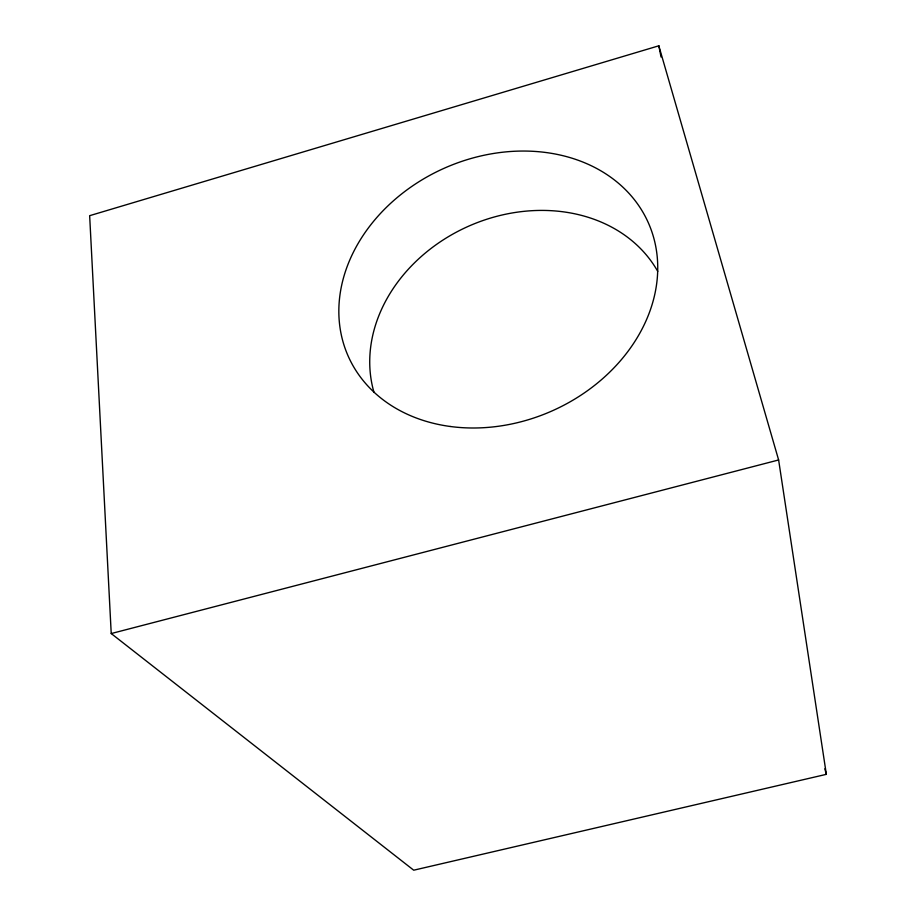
<?xml version="1.0" encoding="UTF-8"?>
<svg xmlns="http://www.w3.org/2000/svg" width="916" height="916" viewBox="0 0 916 916"><rect width="100%" height="100%" fill="white"/><g stroke="black" fill="none" stroke-linecap="round" stroke-linejoin="round"><path stroke-width="1.37" d="M658.822 45.8L89.653 215.684L111.225 633.551L413.711 870.2L826.347 774.341L778.623 459.969L658.822 45.8L661.043 56.998M111.225 633.551L778.623 459.969M824.824 768.822L826.347 774.341M374.014 392.46A154.964 128.114 -23.8 0 1 471.007 225.153A154.964 128.114 -23.8 0 1 657.734 271.365M450.145 426.467A164.227 132.786 -24 0 0 653.99 238.801A164.227 132.786 -24 0 0 390.731 203.238A164.227 132.786 -24 0 0 450.145 426.467"/></g></svg>
